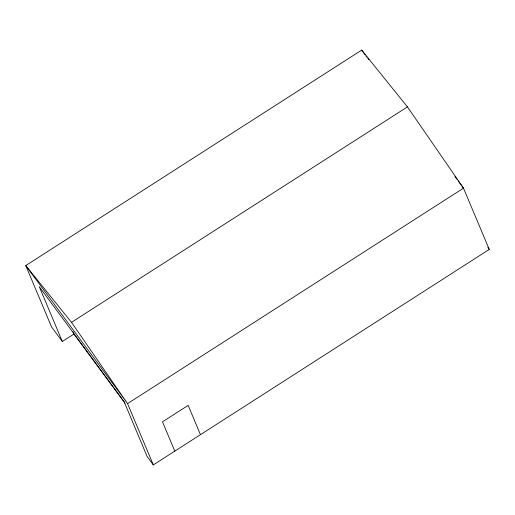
<?xml version="1.0" encoding="UTF-8"?>
<svg xmlns="http://www.w3.org/2000/svg" width="515" height="515" viewBox="0 0 515 515"><rect width="100%" height="100%" fill="white"/><g stroke="black" fill="none" stroke-linecap="round" stroke-linejoin="round"><path stroke-width="0.77" d="M407.436 106.875L361.685 50.103L25.75 265.566L71.501 322.339L407.436 106.875L463.494 188.162L489.25 249.434L153.316 464.897L147.155 456.541L124.141 401.79L39.301 286.746L62.315 341.497L73.98 334.016L73.046 331.795M365.013 54.622L361.685 50.103L362.309 51.584M365.965 55.91L366.918 57.204M367.871 58.491L368.824 59.785M454.932 176.548L457.307 179.774M458.26 181.061L463.494 188.162L127.559 403.618L153.316 464.897M487.821 247.496L489.25 249.434M73.98 334.016L124.978 403.174M62.315 341.497L51.506 326.838L25.75 265.566L127.559 403.618L71.501 322.339M200.457 434.654L188.155 405.382L162.495 421.837L174.797 451.114"/></g></svg>
